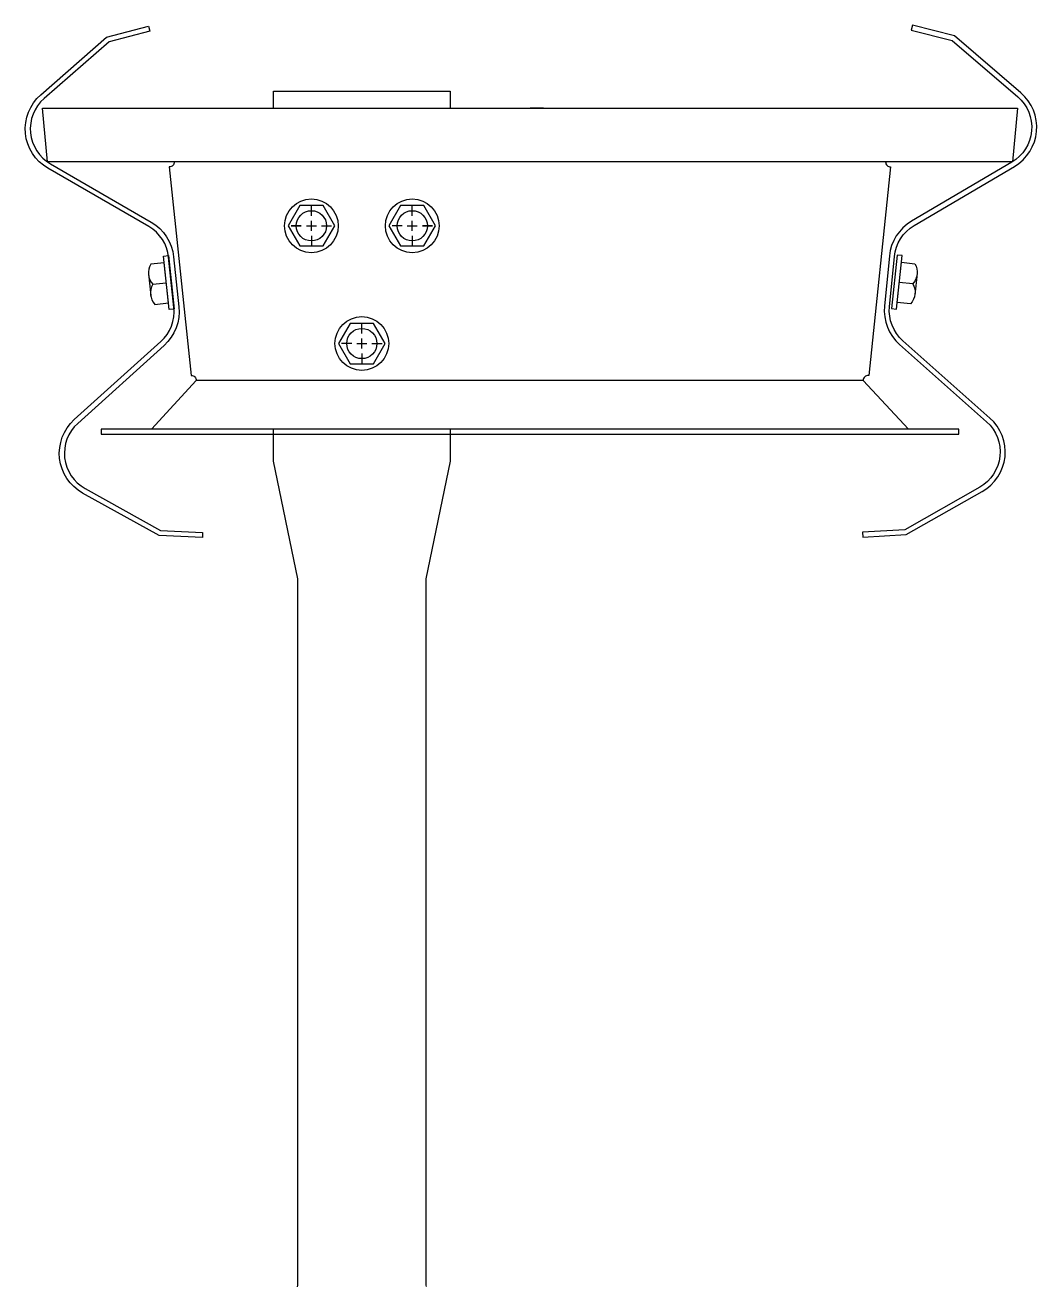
# Model space of a CAD drawing. Extents: x -200 to 401, y -1 to 749.
import ezdxf

# ---------------------------------------------------------------- set-up
doc = ezdxf.new("R2010")
doc.units = 0
doc.linetypes.add('CENTRE', pattern=[50, 31.25, -6.25, 6.25, -6.25])
doc.layers.get('0').update_dxf_attribs({"linetype": 'CONTINUOUS'})

msp = doc.modelspace()

# ---------------------------------------------------------------- linework, layer by layer
at = {"linetype": 'CENTRE'}
msp.add_line((-166.66, 700), (-57.79, 700), dxfattribs=at)
for p, q in [((108.05, 700), (100.2, 700)), ((-30, 636), (-30, 642)), ((30, 636), (30, 642)), ((-30, 627), (-30, 633)), ((30, 627), (30, 633)), ((-36, 630), (-42, 630)), ((-33, 630), (-27, 630)), ((-30, 624), (-30, 618)), ((-24, 630), (-18, 630)), ((27, 630), (33, 630)), ((30, 624), (30, 618)), ((36, 630), (42, 630)), ((42, 630), (36, 630)), ((0, 566), (0, 572)), ((0, 557), (0, 563)), ((-6, 560), (-12, 560)), ((-3, 560), (3, 560)), ((6, 560), (12, 560)), ((0, 554), (0, 548)), ((298.15, 538), (-98.48, 538))]:
    msp.add_line(p, q)
at = {"linetype": 'Continuous'}
for p, q in [((-30, 636), (-30, 642)), ((30, 636), (30, 642)), ((-30, 627), (-30, 633)), ((30, 627), (30, 633)), ((-42, 630), (-36, 630)), ((-36, 630), (-42, 630)), ((-33, 630), (-27, 630)), ((-30, 624), (-30, 618)), ((24, 630), (18, 630)), ((27, 630), (33, 630)), ((30, 624), (30, 618)), ((36, 630), (42, 630)), ((-126.95, 601.49), (-125.58, 588.53)), ((330.3, 601.79), (328.94, 588.83)), ((-124.28, 595.22), (-116.32, 596.06)), ((327.63, 595.52), (319.67, 596.36)), ((0, 566), (0, 572)), ((0, 557), (0, 563)), ((-6, 560), (-12, 560)), ((-3, 560), (3, 560)), ((6, 560), (12, 560)), ((0, 554), (0, 548))]:
    msp.add_line(p, q, dxfattribs=at)
for points in [[(-94.82, 444.55), (-120.64, 445.78), (-166.06, 471.09, -0.514108), (-171.01, 514.73), (-119.56, 561.12, 0.239861), (-111.77, 581.46), (-114.9, 611.29, 0.239861), (-126.76, 629.56), (-186.72, 664.24, -0.514108), (-190.96, 707.95), (-151.79, 742.15), (-126.79, 748.73), (-126.03, 745.83), (-150.34, 739.43), (-188.99, 705.69, 0.514108), (-185.22, 666.84), (-125.25, 632.15, -0.239861), (-111.92, 611.6), (-108.79, 581.77, -0.239861), (-117.55, 558.9), (-169, 512.5, 0.514108), (-164.6, 473.71), (-119.79, 448.75), (-94.68, 447.54)], [(297.99, 444.87), (323.79, 446.32), (369.01, 471.99, 0.514108), (373.61, 515.66), (321.8, 561.65, -0.239861), (313.84, 581.91), (316.74, 611.77, -0.239861), (328.45, 630.13), (388.13, 665.3, 0.514108), (392.02, 709.04), (352.58, 742.93), (327.53, 749.3), (326.79, 746.4), (351.16, 740.19), (390.07, 706.77, -0.514108), (386.61, 667.88), (326.92, 632.72, 0.239861), (313.75, 612.06), (310.86, 582.2, 0.239861), (319.81, 559.4), (371.62, 513.42, -0.514108), (367.53, 474.6), (322.92, 449.27), (297.82, 447.87)]]:
    msp.add_lwpolyline(points, format="xyb", close=True)
for points in [[(-52.5, 700), (-52.5, 710), (52.5, 710), (52.5, 700)], [(-38.21, -1.02), (-38, 0), (-38, 420), (-52.5, 490), (-52.5, 509)], [(52.5, 509), (52.5, 490), (38, 420), (38, 0), (38.2, -0.95)]]:
    msp.add_lwpolyline(points, dxfattribs=at)
for points in [[(390, 700), (387, 668), (-187, 668), (-190, 700)], [(-155, 509), (-155, 506), (355, 506), (355, 509)]]:
    msp.add_lwpolyline(points, close=True)
for points in [[(-111.52, 668, -0.414214), (-114.52, 665), (-101.48, 541, -0.414214), (-98.48, 538), (-125.17, 509)], [(311.52, 668, 0.414214), (314.52, 665), (301.48, 541, 0.445229), (298.15, 538), (325.17, 509)]]:
    msp.add_lwpolyline(points, format="xyb")
for points in [[(-36.93, 642), (-43.86, 630), (-36.93, 618), (-23.07, 618), (-16.14, 630), (-23.07, 642)], [(23.07, 642), (16.14, 630), (23.07, 618), (36.93, 618), (43.86, 630), (36.93, 642)], [(-115.01, 612.29), (-111.66, 580.46), (-114.65, 580.15), (-117.99, 611.97)], [(318.36, 612.58), (315.02, 580.76), (318, 580.45), (321.35, 612.27)], [(-6.93, 572), (-13.86, 560), (-6.93, 548), (6.93, 548), (13.86, 560), (6.93, 572)]]:
    msp.add_lwpolyline(points, close=True, dxfattribs=at)
for points in [[(-117.57, 607.99), (-125.53, 607.16, 0.335562), (-124.28, 595.22, 0.335562), (-123.02, 583.29), (-115.07, 584.12), (-117.57, 607.99)], [(320.93, 608.29), (328.88, 607.46, -0.335562), (327.63, 595.52, -0.335562), (326.37, 583.59), (318.42, 584.42), (320.93, 608.29)]]:
    msp.add_lwpolyline(points, format="xyb", dxfattribs=at)
for centre, radius in [((-30, 630), 15.97), ((30, 630), 16), ((-30, 630), 9), ((30, 630), 9), ((0, 560), 16), ((0, 560), 9)]:
    msp.add_circle(centre, radius, dxfattribs=at)

doc.saveas('drawing.dxf')
